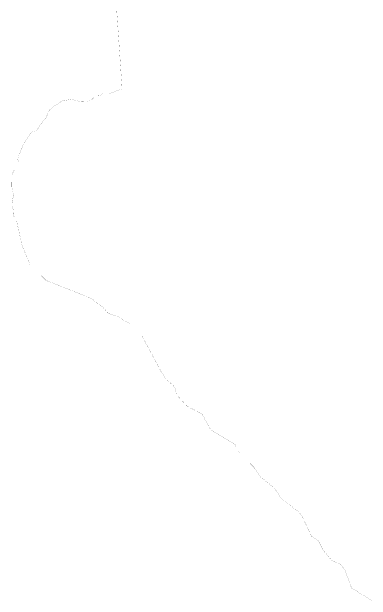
# Model space of a CAD drawing. Header units: inches. Extents: x -3368894 to 5148796, y 84 to 10864301.
# Drawn here: x 503406.7 to 503583, y 4345578.9 to 4345867.9 of the extents above; entities that cross this region are included whole.
import ezdxf

# ---------------------------------------------------------------- set-up
doc = ezdxf.new("R2010")
doc.units = ezdxf.units.IN
doc.header["$MEASUREMENT"] = 0
doc.layers.add('cp_limite laguna_linea', color=252, linetype='Continuous', lineweight=9)

msp = doc.modelspace()

# ---------------------------------------------------------------- linework, layer by layer
at = {"layer": 'cp_limite laguna_linea', "lineweight": 18, "const_width": 0.05}
msp.add_lwpolyline([(503458.121, 4345869.095), (503460.593, 4345832.98), (503460.8, 4345829.963), (503454.403, 4345827.668), (503451.374, 4345827.712), (503449.86, 4345826.689), (503448.123, 4345826.867), (503445.317, 4345824.243), (503443.714, 4345823.931), (503440.106, 4345823.753), (503437.568, 4345824.465), (503435.976, 4345824.911), (503431.139, 4345824.026), (503425.369, 4345819.974), (503423.579, 4345816.161), (503418.644, 4345809.421), (503416.462, 4345808.965), (503412.463, 4345803.072), (503409.507, 4345795.766), (503409.877, 4345794.29), (503406.763, 4345787.981), (503406.689, 4345782.054), (503407.527, 4345777.869), (503406.842, 4345774.446), (503406.766, 4345772.316), (503407.603, 4345770.338), (503407.451, 4345767.98), (503409.152, 4345764.673), (503411.743, 4345753.093), (503415.567, 4345743.853), (503423.462, 4345735.968), (503436.432, 4345730.858), (503445.673, 4345727.117), (503451.666, 4345722.503), (503453.914, 4345719.884), (503458.909, 4345718.138), (503464.777, 4345714.522), (503470.521, 4345708.785), (503480.006, 4345691.032), (503482.28, 4345687.498), (503486.575, 4345683.711), (503487.46, 4345679.924), (503492.714, 4345674.21), (503500.004, 4345670.377), (503504.225, 4345662.711), (503516.119, 4345655.556), (503518.291, 4345651.296), (503525.366, 4345644.318), (503528.316, 4345639.817), (503535.328, 4345634.144), (503539.067, 4345628.703), (503542.538, 4345626.114), (503547.323, 4345622.345), (503548.991, 4345620.362), (503553.736, 4345610.346), (503557.186, 4345608.085), (503559.451, 4345603.454), (503563.75, 4345598.382), (503568.007, 4345596.638), (503570.299, 4345593.259), (503573.355, 4345584.974), (503578.594, 4345581.704), (503582.989, 4345578.961)], dxfattribs=at)

doc.saveas('drawing.dxf')
